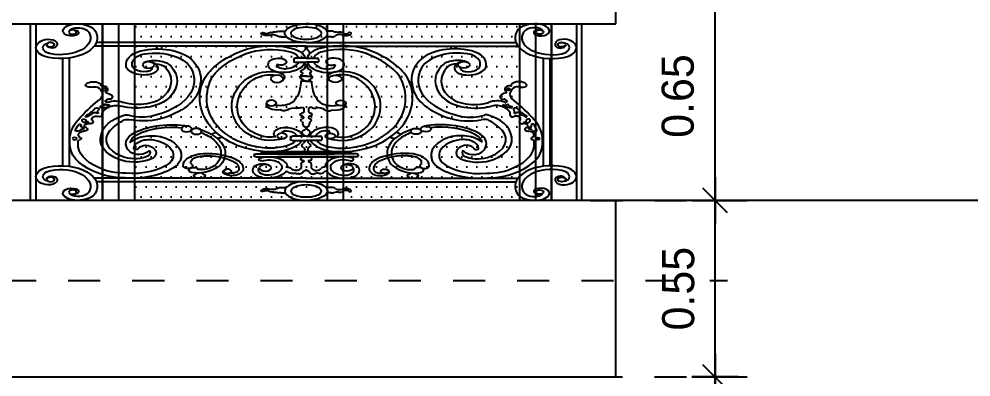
# Model space of a CAD drawing. Extents: x 185 to 567, y -69 to 170.
# Drawn here: x 470.82 to 473.787, y -39.636 to -38.521 of the extents above; entities that cross this region are included whole.
import ezdxf

# ---------------------------------------------------------------- set-up
doc = ezdxf.new("R2010")
doc.units = 0
doc.header["$LTSCALE"] = 0.25
doc.header["$MEASUREMENT"] = 0
doc.header["$PDMODE"] = 35
doc.header["$PDSIZE"] = -1
doc.linetypes.add('DOT2', pattern=[0.125, 0, -0.125])
doc.linetypes.add('LEVELS 2$0$DOT2', pattern=[0.125, 0, -0.125])
doc.layers.get('0').update_dxf_attribs({"linetype": 'CONTINUOUS'})
doc.layers.get('Defpoints').update_dxf_attribs({"linetype": 'CONTINUOUS'})
for name, color, linetype in [('A-ELV 6', 71, 'CONTINUOUS'), ('A-FerFroge', 156, 'CONTINUOUS'), ('A-groves', 8, 'CONTINUOUS'), ('A-IDM', 221, 'CONTINUOUS'), ('A-WIN', 3, 'CONTINUOUS'), ('A-WIN HAT', 125, 'CONTINUOUS'), ('A-WLSEC', 7, 'CONTINUOUS'), ('LEVELS 2$0$A-HATCH', 112, 'CONTINUOUS')]:
    doc.layers.add(name, color=color, linetype=linetype)
doc.styles.add('XARAB', font='xarab.shx')
doc.dimstyles.new('DIM50', dxfattribs={"dimtxt": 0.1, "dimasz": 0.06, "dimexe": 0.1, "dimexo": 0, "dimgap": 0.05, "dimtad": 1, "dimzin": 3, "dimdsep": 46, "dimtxsty": 'XARAB', "dimblk": 'DTICK', "dimcen": 0.09, "dimclrd": 256, "dimclre": 5, "dimclrt": 3, "dimadec": 0, "dimazin": 3, "dimtfac": 1, "dimtix": 1, "dimtmove": 2, "dimatfit": 0, "dimldrblk": 'DTICK', "dimfxl": 0.15, "dimtolj": 1, "dimtzin": 3, "dimlwd": -3, "dimlwe": -3, "dimarcsym": 0})

# ---------------------------------------------------------------- blocks, each defined once
blk = doc.blocks.new('LEVELS 2')
at = {"layer": 'LEVELS 2$0$A-HATCH', "linetype": 'LEVELS 2$0$DOT2', "ltscale": 2}
blk.add_line((189.3891, 22.672, 0), (204.6446, 22.672, 0), dxfattribs=at)
blk = doc.blocks.new('A$C50FD488D')
for p, q in [((0.209, -0.6483), (0.209, -0.1009)), ((0.2186, -0.0998), (0.2186, -0.6493)), ((1.1814, -0.0998), (1.1814, -0.6493)), ((1.191, -0.6483), (1.191, -0.1009)), ((0.6548, -0.123), (0.6628, -0.123)), ((0.7452, -0.123), (0.7372, -0.123)), ((0.6548, -0.1403), (0.6647, -0.1403)), ((0.7452, -0.1403), (0.7353, -0.1403)), ((0.7, -0.1694), (0.3225, -0.1694)), ((0.7, -0.1578), (0.3264, -0.1578)), ((0.4338, -0.1694), (0.4338, -0.178)), ((0.4426, -0.1694), (0.4426, -0.1784)), ((0.7, -0.1578), (1.0736, -0.1578)), ((0.7, -0.1694), (1.0775, -0.1694)), ((0.9574, -0.1694), (0.9574, -0.1784)), ((0.9662, -0.1694), (0.9662, -0.178)), ((0.2661, -0.2081), (0.2661, -0.5419)), ((0.2779, -0.2064), (0.2779, -0.5436)), ((0.6783, -0.2087), (0.6783, -0.2183)), ((0.7, -0.2072), (0.6798, -0.2072)), ((0.6798, -0.2197), (0.7, -0.2197)), ((0.7, -0.2072), (0.7202, -0.2072)), ((0.7202, -0.2197), (0.7, -0.2197)), ((0.7217, -0.2087), (0.7217, -0.2183)), ((1.1221, -0.2064), (1.1221, -0.5436)), ((1.1339, -0.2081), (1.1339, -0.5419)), ((0.7006, -0.2627), (0.6887, -0.2627)), ((0.6994, -0.2627), (0.7113, -0.2627)), ((0.5161, -0.2804), (0.5121, -0.2804)), ((0.7006, -0.2784), (0.6904, -0.2784)), ((0.695, -0.2742), (0.695, -0.2784)), ((0.6994, -0.2784), (0.7096, -0.2784)), ((0.705, -0.2742), (0.705, -0.2784)), ((0.8839, -0.2804), (0.8879, -0.2804)), ((0.5125, -0.2997), (0.5102, -0.2997)), ((0.8875, -0.2997), (0.8898, -0.2997)), ((0.6839, -0.3272), (0.6818, -0.3272)), ((0.7161, -0.3272), (0.7182, -0.3272)), ((0.6957, -0.3623), (0.6957, -0.3754)), ((0.7043, -0.3623), (0.7043, -0.3754)), ((0.6721, -0.4527), (0.6721, -0.4606)), ((0.7, -0.4498), (0.675, -0.4498)), ((0.7, -0.4498), (0.725, -0.4498)), ((0.7279, -0.4527), (0.7279, -0.4606)), ((0.675, -0.4635), (0.7, -0.4635)), ((0.725, -0.4635), (0.7, -0.4635)), ((0.6071, -0.508), (0.6071, -0.5113)), ((0.6101, -0.5051), (0.7, -0.5051)), ((0.6196, -0.4984), (0.7, -0.4984)), ((0.6196, -0.4984), (0.6196, -0.5051)), ((0.7, -0.4984), (0.6493, -0.4984)), ((0.7, -0.5051), (0.6493, -0.5051)), ((0.7, -0.4984), (0.7507, -0.4984)), ((0.7804, -0.4984), (0.7, -0.4984)), ((0.7, -0.5051), (0.7507, -0.5051)), ((0.7899, -0.5051), (0.7, -0.5051)), ((0.7804, -0.4984), (0.7804, -0.5051)), ((0.7929, -0.508), (0.7929, -0.5113)), ((0.6101, -0.5142), (0.7, -0.5142)), ((0.7, -0.5142), (0.6493, -0.5142)), ((0.6904, -0.5142), (0.6904, -0.5216)), ((0.7, -0.5142), (0.7507, -0.5142)), ((0.7899, -0.5142), (0.7, -0.5142)), ((0.7096, -0.5142), (0.7096, -0.5216)), ((0.6913, -0.5365), (0.6913, -0.5511)), ((0.7087, -0.5365), (0.7087, -0.5511)), ((0.6896, -0.5511), (0.6913, -0.5511)), ((0.7104, -0.5511), (0.7087, -0.5511)), ((0.7, -0.5806), (0.3225, -0.5806)), ((0.7, -0.5922), (0.3264, -0.5922)), ((0.7, -0.5806), (1.0775, -0.5806)), ((0.7, -0.5922), (1.0736, -0.5922)), ((0.6548, -0.6097), (0.6647, -0.6097)), ((0.7452, -0.6097), (0.7353, -0.6097)), ((0.6548, -0.627), (0.6628, -0.627)), ((0.7452, -0.627), (0.7372, -0.627))]:
    blk.add_line(p, q)
at = {"extrusion": (0, 0, -1)}
for centre, major_axis, ratio, start_param, end_param in [((0.2921, -0.1258), (-0.0261, 0), 0.986193, 0.359204, 1.773868), ((0.2934, -0.1324), (-0.0326, 0), 0.986193, 1.693369, 2.794993), ((0.7, -0.1293), (-0.0381, 0), 0.770201, 4.712389, 7.853982), ((0.2823, -0.1222), (0.0157, 0), 0.986193, 1.044957, 3.500797), ((0.2921, -0.1258), (0.014, 0), 0.986193, 3.500797, 4.101526), ((0.2934, -0.1324), (0.0205, 0), 0.986193, 4.240292, 5.936586), ((0.7, -0.1293), (-0.0273, 0.0003), 0.684091, 4.704331, 7.845923), ((0.2858, -0.128), (-0.00887, 0), 0.986193, 1.609909, 4.186549), ((0.2625, -0.1436), (-0.0534, 0), 0.986193, 2.793121, 3.920657), ((0.2625, -0.1436), (-0.0655, 0), 0.986193, 2.793121, 3.920657), ((0.6222, -0.13), (-0.0028, 0), 0.986193, -0.347364, 2.45784), ((0.6295, -0.1254), (-0.0114, 0), 0.986193, 4.153001, 5.767627), ((0.6295, -0.1254), (-0.00588, 0), 0.986193, 3.689898, 5.767627), ((0.6391, -0.1312), (-0.00547, 0), 0.986193, 0.548305, 1.353902), ((0.6406, -0.1429), (0.00954, 0), 0.986193, 4.147409, 5.443922), ((0.64, -0.1359), (0.0103, 0), 0.986193, 4.517077, 4.873859), ((0.6413, -0.1028), (0.0235, 0), 0.986193, 1.128208, 1.558447), ((0.6548, -0.1317), (0.00879, 0), 0.986193, 4.310092, 4.712389), ((0.2448, -0.173), (0.0261, 0), 0.986193, 2.925853, 4.340517), ((0.241, -0.1635), (0.0157, 0), 0.986193, 4.340517, 6.796357), ((0.645, -0.138), (-0.00206, 0.00206), 1, 1.523847, 1.779943), ((0.6548, -0.1317), (0.00879, 0), 0.986193, 1.570796, 2.558971), ((0.2516, -0.1742), (0.0205, 0), 0.986193, 1.904728, 3.601022), ((0.2448, -0.173), (0.014, 0), 0.986193, 3.739788, 4.340517), ((0.2447, -0.165), (0.00696, 0), 0.986193, 3.141593, 9.424778), ((0.247, -0.1668), (0.00887, 0), 0.986193, 0.513172, 3.089812), ((0.6371, -0.2594), (0.092, 0), 0.986193, 4.113809, 5.142554), ((0.6844, -0.1751), (-0.0145, 0), 0.986193, 2.72718, 3.810715), ((0.2516, -0.1742), (0.0326, 0), 0.986193, 1.904728, 3.006352), ((0.2625, -0.1436), (-0.0534, 0), 0.986193, 3.920657, 5.048192), ((0.4243, -0.2245), (0.045, 0), 0.986193, 3.136144, 4.437415), ((0.4353, -0.2481), (-0.0711, 0), 0.986193, 1.239292, 2.685863), ((0.683, -0.3257), (-0.1734, 0), 0.986193, 0.307207, 0.972216), ((0.6371, -0.2594), (0.0807, 0), 0.986193, 4.113809, 5.142554), ((0.6588, -0.2128), (-0.04, 0), 0.986193, 2.000961, 2.99964), ((0.7044, -0.1907), (0.0109, 0), 0.986193, 2.526413, 3.810715), ((0.2625, -0.1436), (-0.0655, 0), 0.986193, 3.920657, 5.048192), ((0.4243, -0.2245), (0.0343, 0), 0.986193, 3.117833, 4.149148), ((0.4308, -0.257), (-0.0667, 0), 0.986193, 1.189802, 2.81634), ((0.683, -0.3257), (0.1621, 0), 0.986193, 3.544055, 4.113809), ((0.6588, -0.2128), (-0.0287, 0), 0.986193, 2.000961, 2.94312), ((0.419, -0.2277), (0.0104, 0), 0.986193, 3.141593, 9.424778), ((0.4306, -0.2453), (0.0316, 0), 0.986193, 4.08399, 5.814843), ((0.4148, -0.2381), (-0.0213, 0), 0.986193, 1.766722, 4.073893), ((0.3935, -0.2713), (0.119, 0), 0.986193, -0.478494, 0.140238), ((0.6513, -0.2258), (-0.0189, 0), 0.986193, 0.23755, 1.917148), ((0.6541, -0.2182), (-0.0107, 0), 0.986193, 1.917148, 5.316293), ((0.6588, -0.2128), (0.04, 0), 0.986193, 0.177072, 1.662425), ((0.6588, -0.2128), (-0.0287, 0), 0.986193, 3.389621, 4.490786), ((0.6798, -0.2087), (0.00147, 0), 0.986193, 3.141593, 4.712389), ((0.6798, -0.2183), (0.00147, 0), 0.986193, 1.570796, 3.141593), ((0.411, -0.2282), (0.0318, 0), 0.986193, 1.02315, 3.250179), ((0.411, -0.2282), (0.0212, 0), 0.986193, 1.359839, 3.277918), ((0.4148, -0.2381), (0.0107, 0), 0.986193, -0.207114, 1.517375), ((0.4306, -0.2453), (0.021, 0), 0.986193, -1.540418, -0.468342), ((0.3646, -0.2783), (0.0949, 0), 0.986193, -0.468342, 0.502042), ((0.3646, -0.2783), (-0.1056, 0), 0.986193, 2.67325, 3.643635), ((0.3738, -0.2759), (-0.1269, 0), 0.986193, 2.81634, 3.559374), ((0.6575, -0.2273), (0.0253, 0), 0.986193, 1.662425, 3.379143), ((0.6618, -0.2272), (0.0138, 0), 0.986193, 1.325993, 3.162944), ((0.6833, -0.2323), (0.0155, 0), 0.986193, -0.501731, 0.918989), ((0.6372, -0.3587), (0, 0.1102), 0.634622, -1.455899, 0.198074), ((0.6441, -0.2665), (-0.0174, 0), 0.986193, 1.67343, 3.999532), ((0.6956, -0.2483), (0.00484, 0), 0.986193, 2.222604, 4.060581), ((0.691, -0.2542), (0.00273, 0), 0.986193, -0.918989, 0.918989), ((0.7013, -0.2633), (-0.0127, 0), 0.986193, -1.050198, 0.054521), ((0.6951, -0.2595), (0.00403, 0), 0.986193, 2.222604, 4.060581), ((0.3143, -0.2907), (-0.0071, 0), 0.986193, 4.239124, 6.908824), ((0.3209, -0.2953), (0.0152, 0), 0.986193, 3.767232, 5.474069), ((0.2998, -0.3171), (0.0457, 0), 0.986193, -0.809116, -0.712984), ((0.3315, -0.2897), (-0.00351, 0), 0.986193, 2.51217, 3.665061), ((0.3821, -0.2825), (0.1293, 0), 0.986193, 0.040903, 1.04538), ((0.6364, -0.3304), (0, 0.168), 0.749863, 2.987054, 5.054443), ((0.5118, -0.2802), (0.1786, 0), 0.986193, -0.010351, 0.269948), ((0.3224, -0.3063), (-0.0107, 0), 0.986193, 1.097531, 2.553849), ((0.3036, -0.3187), (0.0334, 0), 0.986193, -0.587743, 0.619356), ((0.3358, -0.2921), (0.00146, 0), 0.986193, 1.387681, 3.665061), ((0.3376, -0.3017), (-0.00841, 0), 0.986193, 1.387681, 2.785357), ((0.332, -0.3037), (-0.0144, 0), 0.986193, 2.785357, 3.792328), ((0.3445, -0.3136), (0.00147, 0), 0.986193, 1.906583, 3.426498), ((0.3456, -0.3139), (-0.00182, 0.00182), 1, 5.778964, 6.141834), ((0.3386, -0.3303), (0.0165, 0), 0.986193, -1.23501, -0.133651), ((0.6936, -0.5929), (-0.4456, 0), 0.986193, 0.456975, 0.619356), ((0.3431, -0.3375), (0.00181, 0), 0.986193, -0.253663, 1.416259), ((0.3466, -0.3366), (-0.00175, 0), 0.986193, -0.253663, 2.002078), ((0.36, -0.3641), (0.0243, 0), 0.986193, 4.095125, 5.362212), ((0.3487, -0.3289), (-0.00629, 0), 0.986193, 3.007942, 4.929364), ((0.3985, -0.2966), (0.0669, 0), 0.986193, 0.502042, 2.015089), ((0.4005, -0.2989), (0.0534, 0), 0.986193, 0.481174, 2.075535), ((0.3828, -0.2799), (-0.117, 0), 0.986193, 3.559374, 4.361123), ((0.6382, -0.3467), (0.00867, 0), 0.986193, 3.141593, 9.424778), ((0.6534, -0.327), (0.0285, 0), 0.986193, 0.005829, 1.918893), ((0.3327, -0.3493), (-0.0083, 0), 0.986193, 3.078791, 4.711877), ((0.3461, -0.3481), (0.00514, 0), 0.986193, 1.224743, 3.000432), ((0.3437, -0.3407), (0.00156, 0), 0.986193, 2.393715, 4.557851), ((0.3389, -0.3451), (-0.00499, 0), 0.986193, 2.393715, 2.865382), ((0.3451, -0.3434), (-0.00147, 0), 0.986193, 4.095125, 6.006974), ((0.3617, -0.373), (-0.0219, 0), 0.986193, 0.60362, 0.944428), ((0.3483, -0.3542), (-0.00144, 0), 0.986193, 1.218517, 4.325141), ((0.3617, -0.373), (0.0189, 0), 0.986193, 3.923198, 5.156681), ((0.6372, -0.3581), (0, 0.1052), 0.664345, 2.792693, 4.826957), ((0.6481, -0.3501), (-0.0189, 0), 0.986193, 4.424307, 6.467477), ((0.2462, -0.3282), (0.0854, 0), 0.986193, 0.444529, 0.783696), ((0.3269, -0.3661), (-0.00411, 0), 0.986193, 0.444529, 3.917405), ((0.3343, -0.3726), (-0.00575, 0), 0.986193, -0.597423, 0.701205), ((0.3359, -0.3583), (0.00328, 0), 0.986193, 1.056125, 3.391753), ((0.3629, -0.3816), (-0.0264, 0), 0.986193, -0.122631, 0.984654), ((0.341, -0.3672), (-0.00708, 0), 0.986193, 1.056125, 1.960136), ((0.6599, -0.3629), (-0.00819, 0), 0.986193, 3.762001, 5.60071), ((0.6777, -0.3759), (0.014, 0), 0.986193, 3.787884, 5.054616), ((0.6841, -0.3565), (-0.0067, 0), 0.986193, 3.987504, 4.964118), ((0.6917, -0.365), (-0.00484, 0), 0.986193, 0.845912, 2.529622), ((0.3085, -0.3882), (-0.00191, 0), 0.986193, 3.7565, 6.59316), ((0.3271, -0.4011), (0.0209, 0), 0.986193, 3.756501, 4.081862), ((0.3066, -0.3735), (0.0138, 0), 0.986193, 0.400155, 0.940269), ((0.3256, -0.3946), (0.00706, 0), 0.986193, 3.578144, 5.326019), ((0.3231, -0.3804), (-0.00404, 0), 0.986193, 0.400155, 2.512824), ((0.3279, -0.3769), (0.00194, 0), 0.986193, -0.597423, 2.512824), ((0.3323, -0.3853), (0.00445, 0), 0.986193, -0.122631, 2.184426), ((0.4137, -0.4531), (-0.0791, 0), 0.986193, 0.094175, 1.069333), ((0.3793, -0.3901), (0.00656, 0), 0.986193, 4.127294, 5.247131), ((0.4068, -0.3443), (0.0474, 0), 0.986193, 1.219531, 2.105538), ((0.6934, -0.3825), (0.00433, 0), 0.986193, 1.875147, 4.408038), ((0.6904, -0.3729), (-0.00589, 0), 0.986193, 3.583441, 4.408038), ((0.6906, -0.3915), (0.00524, 0), 0.986193, -1.266445, 1.266445), ((0.4242, -0.4623), (0.1454, 0), 0.986193, 3.070847, 3.598568), ((0.3086, -0.4016), (-0.00766, 0), 0.986193, -0.544841, 0.757911), ((0.3074, -0.4023), (-0.00629, 0), 0.986193, 3.685922, 5.738345), ((0.3031, -0.4013), (-0.00496, 0), 0.986193, 1.545099, 3.312198), ((0.3112, -0.4027), (0.00326, 0), 0.986193, 1.079241, 3.312198), ((0.3154, -0.4058), (-0.00536, 0), 0.986193, 2.583833, 4.9735), ((0.3302, -0.3967), (-0.0121, 0), 0.986193, -0.557759, 0.436551), ((0.4591, -0.4875), (0.1219, 0), 0.986193, 3.626248, 3.961743), ((0.3829, -0.4142), (-0.0164, 0), 0.986193, 1.131987, 1.889406), ((0.4107, -0.3311), (-0.0723, 0), 0.986193, 4.186973, 5.030999), ((0.6963, -0.4005), (-0.00587, 0), 0.986193, -0.780965, 0.780965), ((0.6868, -0.4098), (0.00756, 0), 0.986193, -0.780965, -0.059676), ((0.4249, -0.4637), (-0.1398, 0), 0.986193, 0.223137, 0.363351), ((0.2968, -0.4152), (-0.00258, 0), 0.986193, 0.190764, 3.677531), ((0.3022, -0.4183), (-0.00375, 0), 0.986193, -1.206139, 0.535939), ((0.2993, -0.4259), (-0.00441, 0), 0.986193, 1.935454, 3.61259), ((0.3044, -0.4283), (-0.00631, 0), 0.986193, 2.192956, 4.91313), ((0.3122, -0.4176), (0.00705, 0), 0.986193, 2.192956, 4.9735), ((0.46, -0.5116), (-0.0986, 0), 0.986193, 0.847252, 1.876614), ((0.46, -0.5116), (-0.091, 0), 0.986193, 0.847252, 1.775558), ((0.4869, -0.4275), (0.00925, 0), 0.986193, 3.141593, 9.424778), ((0.6613, -0.4415), (-0.0187, 0), 0.986193, -0.611101, 1.440214), ((0.6629, -0.4536), (0.031, 0), 0.986193, 4.581806, 6.159658), ((0.706, -0.4126), (0.0121, 0), 0.986193, 2.301082, 3.417667), ((0.6942, -0.4256), (0.0055, 0), 0.986193, -0.84051, 0.965496), ((0.2922, -0.4288), (-0.00571, 0), 0.986193, 3.508652, 5.408534), ((0.3069, -0.4463), (0.0127, 0), 0.986193, 2.444401, 4.409658), ((0.3022, -0.4326), (-0.00495, 0), 0.986193, 0.367059, 1.782679), ((0.4093, -0.4607), (0.0653, 0), 0.986193, 2.176291, 3.613177), ((0.4259, -0.4735), (-0.0471, 0), 0.986193, -0.551208, 0.847252), ((0.5044, -0.435), (0.00925, 0), 0.986193, 3.141593, 9.424778), ((0.46, -0.5116), (0.0986, 0), 0.986193, -1.051426, -0.604473), ((0.46, -0.5116), (0.091, 0), 0.986193, -0.95037, -0.604473), ((0.5419, -0.4474), (-0.00969, 0), 0.986193, 0.203134, 1.344916), ((0.6625, -0.4377), (0.00464, 0), 0.986193, 1.87872, 4.710272), ((0.6628, -0.4536), (0.0208, 0), 0.986193, 4.699759, 6.096997), ((0.7035, -0.4388), (-0.0108, 0), 0.986193, -0.769176, 0.965496), ((0.2876, -0.4578), (0.0038, 0), 0.986193, 3.141593, 9.424778), ((0.2959, -0.4577), (0.00362, 0), 0.986193, -1.200664, 1.691177), ((0.4093, -0.4607), (0.0759, 0), 0.986193, 2.176291, 3.342001), ((0.4259, -0.4735), (0.0395, 0), 0.986193, 3.247905, 3.988844), ((0.4246, -0.4926), (-0.0447, 0), 0.986193, 0.555033, 2.128552), ((0.4116, -0.5096), (0.0662, 0), 0.986193, -0.984044, 0.45567), ((0.4724, -0.5031), (0.0836, 0), 0.986193, -0.604473, 0.213243), ((0.5419, -0.4474), (0.00969, 0), 0.986193, 0.579329, 1.596479), ((0.675, -0.4527), (0.00294, 0), 0.986193, 3.141593, 4.712389), ((0.6938, -0.4481), (0.00262, 0), 0.986193, -0.769176, 0.769176), ((0.3853, -0.4756), (0.1062, 0), 0.986193, 2.22596, 3.172079), ((0.3854, -0.4756), (0.0917, 0), 0.986193, 2.216856, 3.176603), ((0.3217, -0.4709), (0.028, 0), 0.986193, 3.087824, 3.501086), ((0.4208, -0.4878), (-0.0279, 0), 0.986193, 0.006108, 1.81447), ((0.4116, -0.5096), (-0.0517, 0), 0.986193, 1.883649, 3.597263), ((0.4724, -0.5031), (-0.0759, 0), 0.986193, 2.537119, 3.56788), ((0.6447, -0.4482), (0.0501, 0), 0.986193, 0.31332, 1.348449), ((0.6504, -0.4512), (0.0333, 0), 0.986193, 0.38402, 1.030313), ((0.675, -0.4606), (-0.00294, 0), 0.986193, 4.712389, 6.283185), ((0.6997, -0.4788), (-0.00775, 0), 0.986193, -0.81588, 0.81588), ((0.689, -0.4676), (0.0079, 0), 0.986193, -0.546224, 0.81588), ((0.3972, -0.4873), (0.00434, 0), 0.986193, -0.037495, 3.068222), ((0.4143, -0.4918), (0.0135, 0), 0.986193, 3.494217, 5.041103), ((0.4067, -0.5019), (-0.026, 0), 0.986193, 2.049556, 4.160152), ((0.6877, -0.4914), (0.00973, 0), 0.986193, -0.81588, 0.81588), ((0.4021, -0.4879), (-0.0193, 0), 0.986193, 3.502327, 5.731977), ((0.4067, -0.5019), (0.0153, 0), 0.986193, -0.500246, 1.018559), ((0.5195, -0.5424), (-0.0388, 0), 0.986193, -0.010266, 1.508225), ((0.5243, -0.5808), (-0.0781, 0), 0.986193, 1.477321, 2.262749), ((0.6101, -0.508), (0.00294, 0), 0.986193, 3.141593, 4.712389), ((0.3943, -0.4821), (0.0496, 0), 0.986193, 1.018559, 2.176291), ((0.3943, -0.4821), (0.0389, 0), 0.986193, 1.018559, 2.176291), ((0.5144, -0.5326), (-0.02, 0), 0.986193, -0.153938, 1.183318), ((0.5198, -0.5432), (-0.0319, 0), 0.986193, 1.15152, 1.500262), ((0.5243, -0.5808), (-0.0704, 0), 0.986193, 1.477321, 2.262749), ((0.4992, -0.5119), (-0.0556, 0), 0.986193, 3.300043, 4.143488), ((0.5501, -0.55), (-0.0375, 0), 0.986193, 2.265705, 3.10214), ((0.6101, -0.5113), (-0.00294, 0), 0.986193, 4.712389, 6.283185), ((0.6209, -0.5218), (-0.00525, 0), 0.986193, 4.527174, 6.98995), ((0.6335, -0.5468), (0.0332, 0), 0.986193, 4.187766, 6.285251), ((0.6335, -0.5468), (-0.0233, 0), 0.986193, 1.046173, 3.586786), ((0.695, -0.5214), (0.00463, 0), 0.986193, 1.620238, 3.108149), ((0.2625, -0.6064), (0.0655, 0), 0.986193, 4.376586, 5.504121), ((0.3915, -0.4868), (0.0953, 0), 0.986193, 0.581027, 1.717764), ((0.3915, -0.4865), (-0.081, 0), 0.986193, 3.748469, 4.870759), ((0.4892, -0.5422), (-0.00856, 0), 0.986193, 2.258777, 6.210372), ((0.4992, -0.5119), (-0.0479, 0), 0.986193, 3.629804, 4.033873), ((0.5501, -0.55), (0.0298, 0), 0.986193, -0.875887, -0.023874), ((0.6223, -0.5518), (-0.0163, 0), 0.986193, 0.44789, 2.354725), ((0.6976, -0.5357), (-0.00637, 0), 0.986193, -0.119702, 1.112412), ((0.6938, -0.528), (-0.00233, 0), 0.986193, 2.029181, 4.254004), ((0.2516, -0.5758), (-0.0326, 0), 0.986193, 0.13524, 1.236864), ((0.2516, -0.5758), (0.0205, 0), 0.986193, 2.682163, 4.378457), ((0.2625, -0.6064), (0.0534, 0), 0.986193, 4.376586, 5.504121), ((0.3775, -0.4944), (-0.0865, 0), 0.986193, 4.712389, 5.430246), ((0.3775, -0.4944), (-0.072, 0), 0.986193, 4.695569, 5.430246), ((0.4995, -0.5557), (-0.00856, 0), 0.986193, -1.220497, 2.8792), ((0.5067, -0.5257), (0.0397, 0), 0.986193, 0.971295, 1.828835), ((0.5138, -0.5305), (-0.0241, 0), 0.986193, 4.01445, 4.96415), ((0.5604, -0.5612), (0.00859, 0), 0.986193, 2.449744, 4.261139), ((0.56, -0.5594), (0.00684, 0), 0.986193, 3.141593, 9.424778), ((0.566, -0.5518), (-0.0143, 0), 0.986193, 2.957403, 4.232351), ((0.566, -0.5518), (0.0219, 0), 0.986193, -0.154706, 1.090758), ((0.6303, -0.5559), (0.0253, 0), 0.986193, 1.521268, 3.60072), ((0.6309, -0.5559), (0.0159, 0), 0.986193, 1.544729, 3.589483), ((0.6306, -0.5454), (-0.0265, 0), 0.986193, 3.586786, 4.686322), ((0.6335, -0.5468), (0.0233, 0.0233), 1, 1.165751, 1.225211), ((0.6629, -0.5649), (0.00605, 0), 0.986193, -1.339211, -0.50515), ((0.6682, -0.5516), (-0.00509, 0), 0.986193, 1.277223, 2.908786), ((0.6815, -0.5485), (0.00856, 0), 0.986193, 0.31267, 2.908786), ((0.6979, -0.5614), (0.00336, 0), 0.986193, 3.205723, 4.562542), ((0.6971, -0.5559), (-0.00221, 0), 0.986193, 3.148587, 4.562542), ((0.7005, -0.5558), (0.000869, 0.000869), 1, 3.843332, 5.068991), ((0.2448, -0.577), (-0.0261, 0), 0.986193, -1.198924, 0.21574), ((0.247, -0.5832), (-0.00887, 0), 0.986193, 0.05178, 2.628421), ((0.2625, -0.6064), (0.0534, 0), 0.986193, -0.779064, 0.348471), ((0.2625, -0.6064), (-0.0655, 0), 0.986193, 2.362528, 3.490064), ((0.5049, -0.5732), (0.00492, 0), 0.986193, 2.129858, 4.153328), ((0.4978, -0.5619), (0.0086, 0), 0.986193, 0.273969, 1.011735), ((0.5225, -0.5619), (-0.0086, 0), 0.986193, -1.011735, -0.273969), ((0.5153, -0.5732), (-0.00492, 0), 0.986193, 2.129858, 4.153328), ((0.5677, -0.5552), (-0.0181, 0), 0.986193, 4.232351, 5.591336), ((0.5677, -0.5552), (0.0104, 0), 0.986193, 1.090758, 1.92466), ((0.6319, -0.5465), (0.0348, 0), 0.986193, 0.432203, 1.57951), ((0.675, -0.5583), (0.00781, 0), 0.986193, 1.353928, 2.636442), ((0.6789, -0.5753), (0.00989, 0), 0.986193, 4.495521, 5.311814), ((0.6873, -0.5607), (-0.00726, 0), 0.986193, 3.205723, 5.116798), ((0.2448, -0.577), (-0.014, 0), 0.986193, -1.198924, -0.598195), ((0.241, -0.5865), (-0.0157, 0), 0.986193, 2.628421, 5.084261), ((0.2447, -0.585), (0.00696, 0), 0.986193, 3.141593, 9.424778), ((0.5001, -0.5809), (-0.00425, 0), 0.986193, 2.129858, 3.088852), ((0.5201, -0.5809), (-0.00425, 0), 0.986193, 0.05274, 1.011735), ((0.7, -0.6207), (-0.0381, 0), 0.770201, 7.853982, 10.995574), ((0.6548, -0.6183), (-0.00879, 0), 0.986193, 0.582622, 1.570796), ((0.7, -0.6207), (-0.0273, 0.0003), 0.684091, 1.562738, 4.704331), ((0.2823, -0.6278), (-0.0157, 0), 0.986193, -0.359204, 2.096636), ((0.284, -0.6242), (0.00696, 0), 0.986193, 3.141593, 9.424778), ((0.2934, -0.6176), (-0.0205, 0), 0.986193, 3.488192, 5.184486), ((0.2858, -0.622), (0.00887, 0), 0.986193, -1.044957, 1.531684), ((0.6222, -0.62), (0.0028, 0), 0.986193, 0.683753, 3.488957), ((0.6295, -0.6246), (0.0114, 0), 0.986193, 3.657151, 5.271777), ((0.6295, -0.6246), (0.00588, 0), 0.986193, 3.657151, 5.73488), ((0.6391, -0.6188), (0.00547, 0), 0.986193, 1.78769, 2.593288), ((0.6406, -0.6071), (0.00954, 0), 0.986193, 0.839263, 2.135776), ((0.64, -0.6141), (0.0103, 0), 0.986193, 1.409326, 1.766108), ((0.6413, -0.6472), (0.0235, 0), 0.986193, -1.558447, -1.128208), ((0.645, -0.612), (0.00206, 0.00206), 1, 1.36165, 1.617745), ((0.6548, -0.6183), (0.00879, 0), 0.986193, 1.570796, 1.973093), ((0.2921, -0.6242), (0.0261, 0), 0.986193, 1.367724, 2.782388), ((0.2921, -0.6242), (-0.014, 0), 0.986193, -0.959933, -0.359204), ((0.2934, -0.6176), (0.0326, 0), 0.986193, 0.3466, 1.448224)]:
    blk.add_ellipse(centre, major_axis=major_axis, ratio=ratio, start_param=start_param, end_param=end_param, dxfattribs=at)
for centre, major_axis, ratio, start_param, end_param in [((0.7, -0.1293), (0.0381, 0), 0.770201, 4.712389, 7.853982), ((1.1066, -0.1324), (0.0326, 0), 0.986193, 1.693369, 2.794993), ((1.1079, -0.1258), (0.0261, 0), 0.986193, 0.359204, 1.773868), ((0.7, -0.1293), (0.0273, 0.0003), 0.684091, 4.704331, 7.845923), ((1.1066, -0.1324), (-0.0205, 0), 0.986193, 4.240292, 5.936586), ((1.1177, -0.1222), (-0.0157, 0), 0.986193, 1.044957, 3.500797), ((1.1079, -0.1258), (-0.014, 0), 0.986193, 3.500797, 4.101526), ((0.7452, -0.1317), (-0.00879, 0), 0.986193, 4.310092, 4.712389), ((0.7587, -0.1028), (-0.0235, 0), 0.986193, 1.128208, 1.558447), ((0.7594, -0.1429), (-0.00954, 0), 0.986193, 4.147409, 5.443922), ((0.76, -0.1359), (-0.0103, 0), 0.986193, 4.517077, 4.873859), ((0.7609, -0.1312), (0.00547, 0), 0.986193, 0.548305, 1.353902), ((0.7705, -0.1254), (0.0114, 0), 0.986193, 4.153001, 5.767627), ((0.7705, -0.1254), (0.00588, 0), 0.986193, 3.689898, 5.767627), ((0.7778, -0.13), (0.0028, 0), 0.986193, -0.347364, 2.45784), ((1.1375, -0.1436), (0.0655, 0), 0.986193, 2.793121, 3.920657), ((1.1375, -0.1436), (0.0534, 0), 0.986193, 2.793121, 3.920657), ((1.1142, -0.128), (0.00887, 0), 0.986193, 1.609909, 4.186549), ((0.7452, -0.1317), (-0.00879, 0), 0.986193, 1.570796, 2.558971), ((0.755, -0.138), (0.00206, 0.00206), 1, 1.523847, 1.779943), ((1.159, -0.1635), (-0.0157, 0), 0.986193, 4.340517, 6.796357), ((1.1552, -0.173), (-0.0261, 0), 0.986193, 2.925853, 4.340517), ((0.7156, -0.1751), (0.0145, 0), 0.986193, 2.72718, 3.810715), ((0.7629, -0.2594), (-0.092, 0), 0.986193, 4.113809, 5.142554), ((1.153, -0.1668), (-0.00887, 0), 0.986193, 0.513172, 3.089812), ((1.1553, -0.165), (-0.00696, 0), 0.986193, 3.141593, 9.424778), ((1.1484, -0.1742), (-0.0205, 0), 0.986193, 1.904728, 3.601022), ((1.1552, -0.173), (-0.014, 0), 0.986193, 3.739788, 4.340517), ((0.7412, -0.2128), (0.04, 0), 0.986193, 2.000961, 2.99964), ((0.6956, -0.1907), (-0.0109, 0), 0.986193, 2.526413, 3.810715), ((0.7629, -0.2594), (-0.0807, 0), 0.986193, 4.113809, 5.142554), ((0.717, -0.3257), (0.1734, 0), 0.986193, 0.307207, 0.972216), ((0.9647, -0.2481), (0.0711, 0), 0.986193, 1.239292, 2.685863), ((0.9757, -0.2245), (-0.045, 0), 0.986193, 3.136144, 4.437415), ((1.1375, -0.1436), (0.0534, 0), 0.986193, 3.920657, 5.048192), ((1.1484, -0.1742), (-0.0326, 0), 0.986193, 1.904728, 3.006352), ((0.7412, -0.2128), (0.0287, 0), 0.986193, 2.000961, 2.94312), ((0.717, -0.3257), (-0.1621, 0), 0.986193, 3.544055, 4.113809), ((0.9692, -0.257), (0.0667, 0), 0.986193, 1.189802, 2.81634), ((0.9757, -0.2245), (-0.0343, 0), 0.986193, 3.117833, 4.149148), ((1.1375, -0.1436), (0.0655, 0), 0.986193, 3.920657, 5.048192), ((0.7412, -0.2128), (-0.04, 0), 0.986193, 0.177072, 1.662425), ((0.7412, -0.2128), (0.0287, 0), 0.986193, 3.389621, 4.490786), ((0.7202, -0.2087), (-0.00147, 0), 0.986193, 3.141593, 4.712389), ((0.7202, -0.2183), (-0.00147, 0), 0.986193, 1.570796, 3.141593), ((0.7459, -0.2182), (0.0107, 0), 0.986193, 1.917148, 5.316293), ((0.7487, -0.2258), (0.0189, 0), 0.986193, 0.23755, 1.917148), ((1.0065, -0.2713), (-0.119, 0), 0.986193, -0.478494, 0.140238), ((0.9694, -0.2453), (-0.0316, 0), 0.986193, 4.08399, 5.814843), ((0.9852, -0.2381), (0.0213, 0), 0.986193, 1.766722, 4.073893), ((0.981, -0.2277), (-0.0104, 0), 0.986193, 3.141593, 9.424778), ((0.7167, -0.2323), (-0.0155, 0), 0.986193, -0.501731, 0.918989), ((0.7382, -0.2272), (-0.0138, 0), 0.986193, 1.325993, 3.162944), ((0.7425, -0.2273), (-0.0253, 0), 0.986193, 1.662425, 3.379143), ((1.0262, -0.2759), (0.1269, 0), 0.986193, 2.81634, 3.559374), ((1.0354, -0.2783), (0.1056, 0), 0.986193, 2.67325, 3.643635), ((1.0354, -0.2783), (-0.0949, 0), 0.986193, -0.468342, 0.502042), ((0.9694, -0.2453), (-0.021, 0), 0.986193, -1.540418, -0.468342), ((0.989, -0.2282), (-0.0318, 0), 0.986193, 1.02315, 3.250179), ((0.9852, -0.2381), (-0.0107, 0), 0.986193, -0.207114, 1.517375), ((0.989, -0.2282), (-0.0212, 0), 0.986193, 1.359839, 3.277918), ((0.709, -0.2542), (-0.00273, 0), 0.986193, -0.918989, 0.918989), ((0.7044, -0.2483), (-0.00484, 0), 0.986193, 2.222604, 4.060581), ((0.7559, -0.2665), (0.0174, 0), 0.986193, 1.67343, 3.999532), ((0.7628, -0.3587), (0, 0.1102), 0.634622, -1.455899, 0.198074), ((0.6987, -0.2633), (0.0127, 0), 0.986193, -1.050198, 0.054521), ((0.7049, -0.2595), (-0.00403, 0), 0.986193, 2.222604, 4.060581), ((0.8882, -0.2802), (-0.1786, 0), 0.986193, -0.010351, 0.269948), ((0.7636, -0.3304), (0, 0.168), 0.749863, 2.987054, 5.054443), ((1.0179, -0.2825), (-0.1293, 0), 0.986193, 0.040903, 1.04538), ((1.0685, -0.2897), (0.00351, 0), 0.986193, 2.51217, 3.665061), ((1.1002, -0.3171), (-0.0457, 0), 0.986193, -0.809116, -0.712984), ((1.0791, -0.2953), (-0.0152, 0), 0.986193, 3.767232, 5.474069), ((1.0857, -0.2907), (0.0071, 0), 0.986193, 4.239124, 6.908824), ((1.068, -0.3037), (0.0144, 0), 0.986193, 2.785357, 3.792328), ((1.0624, -0.3017), (0.00841, 0), 0.986193, 1.387681, 2.785357), ((1.0964, -0.3187), (-0.0334, 0), 0.986193, -0.587743, 0.619356), ((1.0642, -0.2921), (-0.00146, 0), 0.986193, 1.387681, 3.665061), ((1.0776, -0.3063), (0.0107, 0), 0.986193, 1.097531, 2.553849), ((1.0614, -0.3303), (-0.0165, 0), 0.986193, -1.23501, -0.133651), ((1.0555, -0.3136), (-0.00147, 0), 0.986193, 1.906583, 3.426498), ((1.0544, -0.3139), (0.00182, 0.00182), 1, 5.778964, 6.141834), ((0.7466, -0.327), (-0.0285, 0), 0.986193, 0.005829, 1.918893), ((0.7618, -0.3467), (-0.00867, 0), 0.986193, 3.141593, 9.424778), ((1.0172, -0.2799), (0.117, 0), 0.986193, 3.559374, 4.361123), ((1.0015, -0.2966), (-0.0669, 0), 0.986193, 0.502042, 2.015089), ((0.9995, -0.2989), (-0.0534, 0), 0.986193, 0.481174, 2.075535), ((1.04, -0.3641), (-0.0243, 0), 0.986193, 4.095125, 5.362212), ((1.0513, -0.3289), (0.00629, 0), 0.986193, 3.007942, 4.929364), ((1.0534, -0.3366), (0.00175, 0), 0.986193, -0.253663, 2.002078), ((1.0569, -0.3375), (-0.00181, 0), 0.986193, -0.253663, 1.416259), ((0.7064, -0.5929), (0.4456, 0), 0.986193, 0.456975, 0.619356), ((0.7628, -0.3581), (0, 0.1052), 0.664345, 2.792693, 4.826957), ((0.7519, -0.3501), (0.0189, 0), 0.986193, 4.424307, 6.467477), ((1.0383, -0.373), (-0.0189, 0), 0.986193, 3.923198, 5.156681), ((1.0517, -0.3542), (0.00144, 0), 0.986193, 1.218517, 4.325141), ((1.0383, -0.373), (0.0219, 0), 0.986193, 0.60362, 0.944428), ((1.0539, -0.3481), (-0.00514, 0), 0.986193, 1.224743, 3.000432), ((1.0549, -0.3434), (0.00147, 0), 0.986193, 4.095125, 6.006974), ((1.0611, -0.3451), (0.00499, 0), 0.986193, 2.393715, 2.865382), ((1.0563, -0.3407), (-0.00156, 0), 0.986193, 2.393715, 4.557851), ((1.0673, -0.3493), (0.0083, 0), 0.986193, 3.078791, 4.711877), ((0.7083, -0.365), (0.00484, 0), 0.986193, 0.845912, 2.529622), ((0.7159, -0.3565), (0.0067, 0), 0.986193, 3.987504, 4.964118), ((0.7223, -0.3759), (-0.014, 0), 0.986193, 3.787884, 5.054616), ((0.7401, -0.3629), (0.00819, 0), 0.986193, 3.762001, 5.60071), ((1.0371, -0.3816), (0.0264, 0), 0.986193, -0.122631, 0.984654), ((1.059, -0.3672), (0.00708, 0), 0.986193, 1.056125, 1.960136), ((1.0641, -0.3583), (-0.00328, 0), 0.986193, 1.056125, 3.391753), ((1.0731, -0.3661), (0.00411, 0), 0.986193, 0.444529, 3.917405), ((1.0657, -0.3726), (0.00575, 0), 0.986193, -0.597423, 0.701205), ((1.1538, -0.3282), (-0.0854, 0), 0.986193, 0.444529, 0.783696), ((0.7094, -0.3915), (-0.00524, 0), 0.986193, -1.266445, 1.266445), ((0.7096, -0.3729), (0.00589, 0), 0.986193, 3.583441, 4.408038), ((0.7066, -0.3825), (-0.00433, 0), 0.986193, 1.875147, 4.408038), ((0.9932, -0.3443), (-0.0474, 0), 0.986193, 1.219531, 2.105538), ((1.0207, -0.3901), (-0.00656, 0), 0.986193, 4.127294, 5.247131), ((0.9863, -0.4531), (0.0791, 0), 0.986193, 0.094175, 1.069333), ((1.0677, -0.3853), (-0.00445, 0), 0.986193, -0.122631, 2.184426), ((1.0721, -0.3769), (-0.00194, 0), 0.986193, -0.597423, 2.512824), ((1.0744, -0.3946), (-0.00706, 0), 0.986193, 3.578144, 5.326019), ((1.0769, -0.3804), (0.00404, 0), 0.986193, 0.400155, 2.512824), ((1.0934, -0.3735), (-0.0138, 0), 0.986193, 0.400155, 0.940269), ((1.0729, -0.4011), (-0.0209, 0), 0.986193, 3.756501, 4.081862), ((1.0915, -0.3882), (0.00191, 0), 0.986193, 3.7565, 6.59316), ((0.7132, -0.4098), (-0.00756, 0), 0.986193, -0.780965, -0.059676), ((0.7037, -0.4005), (0.00587, 0), 0.986193, -0.780965, 0.780965), ((0.9893, -0.3311), (0.0723, 0), 0.986193, 4.186973, 5.030999), ((1.0171, -0.4142), (0.0164, 0), 0.986193, 1.131987, 1.889406), ((0.9409, -0.4875), (-0.1219, 0), 0.986193, 3.626248, 3.961743), ((1.0846, -0.4058), (0.00536, 0), 0.986193, 2.583833, 4.9735), ((1.0698, -0.3967), (0.0121, 0), 0.986193, -0.557759, 0.436551), ((1.0888, -0.4027), (-0.00326, 0), 0.986193, 1.079241, 3.312198), ((1.0926, -0.4023), (0.00629, 0), 0.986193, 3.685922, 5.738345), ((1.0969, -0.4013), (0.00496, 0), 0.986193, 1.545099, 3.312198), ((1.0914, -0.4016), (0.00766, 0), 0.986193, -0.544841, 0.757911), ((0.9758, -0.4623), (-0.1454, 0), 0.986193, 3.070847, 3.598568), ((0.7058, -0.4256), (-0.0055, 0), 0.986193, -0.84051, 0.965496), ((0.694, -0.4126), (-0.0121, 0), 0.986193, 2.301082, 3.417667), ((0.7371, -0.4536), (-0.031, 0), 0.986193, 4.581806, 6.159658), ((0.7387, -0.4415), (0.0187, 0), 0.986193, -0.611101, 1.440214), ((0.9131, -0.4275), (-0.00925, 0), 0.986193, 3.141593, 9.424778), ((0.94, -0.5116), (0.0986, 0), 0.986193, 0.847252, 1.876614), ((0.94, -0.5116), (0.091, 0), 0.986193, 0.847252, 1.775558), ((1.0878, -0.4176), (-0.00705, 0), 0.986193, 2.192956, 4.9735), ((1.0956, -0.4283), (0.00631, 0), 0.986193, 2.192956, 4.91313), ((1.1007, -0.4259), (0.00441, 0), 0.986193, 1.935454, 3.61259), ((1.0978, -0.4183), (0.00375, 0), 0.986193, -1.206139, 0.535939), ((1.1032, -0.4152), (0.00258, 0), 0.986193, 0.190764, 3.677531), ((0.9751, -0.4637), (0.1398, 0), 0.986193, 0.223137, 0.363351), ((0.6965, -0.4388), (0.0108, 0), 0.986193, -0.769176, 0.965496), ((0.7372, -0.4536), (-0.0208, 0), 0.986193, 4.699759, 6.096997), ((0.7375, -0.4377), (-0.00464, 0), 0.986193, 1.87872, 4.710272), ((0.94, -0.5116), (-0.0986, 0), 0.986193, -1.051426, -0.604473), ((0.8581, -0.4474), (0.00969, 0), 0.986193, 0.203134, 1.344916), ((0.94, -0.5116), (-0.091, 0), 0.986193, -0.95037, -0.604473), ((0.8956, -0.435), (-0.00925, 0), 0.986193, 3.141593, 9.424778), ((0.9741, -0.4735), (0.0471, 0), 0.986193, -0.551208, 0.847252), ((0.9907, -0.4607), (-0.0653, 0), 0.986193, 2.176291, 3.613177), ((1.0978, -0.4326), (0.00495, 0), 0.986193, 0.367059, 1.782679), ((1.0931, -0.4463), (-0.0127, 0), 0.986193, 2.444401, 4.409658), ((1.1078, -0.4288), (0.00571, 0), 0.986193, 3.508652, 5.408534), ((0.7062, -0.4481), (-0.00262, 0), 0.986193, -0.769176, 0.769176), ((0.725, -0.4527), (-0.00294, 0), 0.986193, 3.141593, 4.712389), ((0.9276, -0.5031), (-0.0836, 0), 0.986193, -0.604473, 0.213243), ((0.8581, -0.4474), (-0.00969, 0), 0.986193, 0.579329, 1.596479), ((0.9884, -0.5096), (-0.0662, 0), 0.986193, -0.984044, 0.45567), ((0.9754, -0.4926), (0.0447, 0), 0.986193, 0.555033, 2.128552), ((0.9741, -0.4735), (-0.0395, 0), 0.986193, 3.247905, 3.988844), ((0.9907, -0.4607), (-0.0759, 0), 0.986193, 2.176291, 3.342001), ((1.1041, -0.4577), (-0.00362, 0), 0.986193, -1.200664, 1.691177), ((1.1124, -0.4578), (-0.0038, 0), 0.986193, 3.141593, 9.424778), ((0.711, -0.4676), (-0.0079, 0), 0.986193, -0.546224, 0.81588), ((0.7003, -0.4788), (0.00775, 0), 0.986193, -0.81588, 0.81588), ((0.7553, -0.4482), (-0.0501, 0), 0.986193, 0.31332, 1.348449), ((0.7496, -0.4512), (-0.0333, 0), 0.986193, 0.38402, 1.030313), ((0.725, -0.4606), (0.00294, 0), 0.986193, 4.712389, 6.283185), ((0.9276, -0.5031), (0.0759, 0), 0.986193, 2.537119, 3.56788), ((0.9884, -0.5096), (0.0517, 0), 0.986193, 1.883649, 3.597263), ((0.9792, -0.4878), (0.0279, 0), 0.986193, 0.006108, 1.81447), ((1.0146, -0.4756), (-0.0917, 0), 0.986193, 2.216856, 3.176603), ((1.0147, -0.4756), (-0.1062, 0), 0.986193, 2.22596, 3.172079), ((1.0783, -0.4709), (-0.028, 0), 0.986193, 3.087824, 3.501086), ((0.7123, -0.4914), (-0.00973, 0), 0.986193, -0.81588, 0.81588), ((0.9933, -0.5019), (0.026, 0), 0.986193, 2.049556, 4.160152), ((0.9857, -0.4918), (-0.0135, 0), 0.986193, 3.494217, 5.041103), ((1.0028, -0.4873), (-0.00434, 0), 0.986193, -0.037495, 3.068222), ((0.7899, -0.508), (-0.00294, 0), 0.986193, 3.141593, 4.712389), ((0.8757, -0.5808), (0.0781, 0), 0.986193, 1.477321, 2.262749), ((0.8805, -0.5424), (0.0388, 0), 0.986193, -0.010266, 1.508225), ((0.9933, -0.5019), (-0.0153, 0), 0.986193, -0.500246, 1.018559), ((0.9979, -0.4879), (0.0193, 0), 0.986193, 3.502327, 5.731977), ((0.705, -0.5214), (-0.00463, 0), 0.986193, 1.620238, 3.108149), ((0.7665, -0.5468), (-0.0332, 0), 0.986193, 4.187766, 6.285251), ((0.7665, -0.5468), (0.0233, 0), 0.986193, 1.046173, 3.586786), ((0.7791, -0.5218), (0.00525, 0), 0.986193, 4.527174, 6.98995), ((0.7899, -0.5113), (0.00294, 0), 0.986193, 4.712389, 6.283185), ((0.8499, -0.55), (0.0375, 0), 0.986193, 2.265705, 3.10214), ((0.8757, -0.5808), (0.0704, 0), 0.986193, 1.477321, 2.262749), ((0.9008, -0.5119), (0.0556, 0), 0.986193, 3.300043, 4.143488), ((0.8802, -0.5432), (0.0319, 0), 0.986193, 1.15152, 1.500262), ((0.8856, -0.5326), (0.02, 0), 0.986193, -0.153938, 1.183318), ((1.0057, -0.4821), (-0.0496, 0), 0.986193, 1.018559, 2.176291), ((1.0057, -0.4821), (-0.0389, 0), 0.986193, 1.018559, 2.176291), ((0.7062, -0.528), (0.00233, 0), 0.986193, 2.029181, 4.254004), ((0.7024, -0.5357), (0.00637, 0), 0.986193, -0.119702, 1.112412), ((0.7777, -0.5518), (0.0163, 0), 0.986193, 0.44789, 2.354725), ((0.8499, -0.55), (-0.0298, 0), 0.986193, -0.875887, -0.023874), ((0.9008, -0.5119), (0.0479, 0), 0.986193, 3.629804, 4.033873), ((0.9108, -0.5422), (0.00856, 0), 0.986193, 2.258777, 6.210372), ((1.0085, -0.4868), (-0.0953, 0), 0.986193, 0.581027, 1.717764), ((1.0085, -0.4865), (0.081, 0), 0.986193, 3.748469, 4.870759), ((1.1375, -0.6064), (-0.0655, 0), 0.986193, 4.376586, 5.504121), ((0.6995, -0.5558), (-0.000869, 0.000869), 1, 3.843332, 5.068991), ((0.7029, -0.5559), (0.00221, 0), 0.986193, 3.148587, 4.562542), ((0.7021, -0.5614), (-0.00336, 0), 0.986193, 3.205723, 4.562542), ((0.7185, -0.5485), (-0.00856, 0), 0.986193, 0.31267, 2.908786), ((0.7318, -0.5516), (0.00509, 0), 0.986193, 1.277223, 2.908786), ((0.7371, -0.5649), (-0.00605, 0), 0.986193, -1.339211, -0.50515), ((0.7665, -0.5468), (-0.0233, 0.0233), 1, 1.165751, 1.225211), ((0.7694, -0.5454), (0.0265, 0), 0.986193, 3.586786, 4.686322), ((0.7697, -0.5559), (-0.0253, 0), 0.986193, 1.521268, 3.60072), ((0.7691, -0.5559), (-0.0159, 0), 0.986193, 1.544729, 3.589483), ((0.834, -0.5518), (-0.0219, 0), 0.986193, -0.154706, 1.090758), ((0.834, -0.5518), (0.0143, 0), 0.986193, 2.957403, 4.232351), ((0.84, -0.5594), (-0.00684, 0), 0.986193, 3.141593, 9.424778), ((0.8396, -0.5612), (-0.00859, 0), 0.986193, 2.449744, 4.261139), ((0.8862, -0.5305), (0.0241, 0), 0.986193, 4.01445, 4.96415), ((0.8933, -0.5257), (-0.0397, 0), 0.986193, 0.971295, 1.828835), ((0.9005, -0.5557), (0.00856, 0), 0.986193, -1.220497, 2.8792), ((1.0225, -0.4944), (0.072, 0), 0.986193, 4.695569, 5.430246), ((1.0225, -0.4944), (0.0865, 0), 0.986193, 4.712389, 5.430246), ((1.1375, -0.6064), (-0.0534, 0), 0.986193, 4.376586, 5.504121), ((1.1484, -0.5758), (-0.0205, 0), 0.986193, 2.682163, 4.378457), ((1.1484, -0.5758), (0.0326, 0), 0.986193, 0.13524, 1.236864), ((0.7127, -0.5607), (0.00726, 0), 0.986193, 3.205723, 5.116798), ((0.7211, -0.5753), (-0.00989, 0), 0.986193, 4.495521, 5.311814), ((0.725, -0.5583), (-0.00781, 0), 0.986193, 1.353928, 2.636442), ((0.7681, -0.5465), (-0.0348, 0), 0.986193, 0.432203, 1.57951), ((0.8323, -0.5552), (0.0181, 0), 0.986193, 4.232351, 5.591336), ((0.8323, -0.5552), (-0.0104, 0), 0.986193, 1.090758, 1.92466), ((0.8847, -0.5732), (0.00492, 0), 0.986193, 2.129858, 4.153328), ((0.8775, -0.5619), (0.0086, 0), 0.986193, -1.011735, -0.273969), ((0.9022, -0.5619), (-0.0086, 0), 0.986193, 0.273969, 1.011735), ((0.8951, -0.5732), (-0.00492, 0), 0.986193, 2.129858, 4.153328), ((1.1375, -0.6064), (0.0655, 0), 0.986193, 2.362528, 3.490064), ((1.1375, -0.6064), (-0.0534, 0), 0.986193, -0.779064, 0.348471), ((1.153, -0.5832), (0.00887, 0), 0.986193, 0.05178, 2.628421), ((1.1552, -0.577), (0.0261, 0), 0.986193, -1.198924, 0.21574), ((0.7, -0.6207), (0.0381, 0), 0.770201, 7.853982, 10.995574), ((0.8799, -0.5809), (0.00425, 0), 0.986193, 0.05274, 1.011735), ((0.8999, -0.5809), (0.00425, 0), 0.986193, 2.129858, 3.088852), ((1.159, -0.5865), (0.0157, 0), 0.986193, 2.628421, 5.084261), ((1.1553, -0.585), (-0.00696, 0), 0.986193, 3.141593, 9.424778), ((1.1552, -0.577), (0.014, 0), 0.986193, -1.198924, -0.598195), ((0.7, -0.6207), (0.0273, 0.0003), 0.684091, 1.562738, 4.704331), ((0.7452, -0.6183), (0.00879, 0), 0.986193, 0.582622, 1.570796), ((0.7452, -0.6183), (-0.00879, 0), 0.986193, 1.570796, 1.973093), ((0.7587, -0.6472), (-0.0235, 0), 0.986193, -1.558447, -1.128208), ((0.755, -0.612), (-0.00206, 0.00206), 1, 1.36165, 1.617745), ((0.7594, -0.6071), (-0.00954, 0), 0.986193, 0.839263, 2.135776), ((0.76, -0.6141), (-0.0103, 0), 0.986193, 1.409326, 1.766108), ((0.7609, -0.6188), (-0.00547, 0), 0.986193, 1.78769, 2.593288), ((0.7705, -0.6246), (-0.0114, 0), 0.986193, 3.657151, 5.271777), ((0.7705, -0.6246), (-0.00588, 0), 0.986193, 3.657151, 5.73488), ((0.7778, -0.62), (-0.0028, 0), 0.986193, 0.683753, 3.488957), ((1.1066, -0.6176), (0.0205, 0), 0.986193, 3.488192, 5.184486), ((1.1142, -0.622), (-0.00887, 0), 0.986193, -1.044957, 1.531684), ((1.116, -0.6242), (-0.00696, 0), 0.986193, 3.141593, 9.424778), ((1.1177, -0.6278), (0.0157, 0), 0.986193, -0.359204, 2.096636), ((1.1066, -0.6176), (-0.0326, 0), 0.986193, 0.3466, 1.448224), ((1.1079, -0.6242), (-0.0261, 0), 0.986193, 1.367724, 2.782388), ((1.1079, -0.6242), (0.014, 0), 0.986193, -0.959933, -0.359204)]:
    blk.add_ellipse(centre, major_axis=major_axis, ratio=ratio, start_param=start_param, end_param=end_param)
for centre, major_axis in [((0.284, -0.1258), (-0.00696, 0)), ((0.648, -0.2711), (-0.0114, 0)), ((0.3399, -0.3042), (-0.00331, 0)), ((0.6569, -0.4495), (-0.00865, 0)), ((0.6274, -0.5486), (-0.0105, 0))]:
    blk.add_ellipse(centre, major_axis=major_axis, ratio=0.986193, dxfattribs=at)
for centre, major_axis in [((1.116, -0.1258), (0.00696, 0)), ((0.752, -0.2711), (0.0114, 0)), ((1.0601, -0.3042), (0.00331, 0)), ((0.7431, -0.4495), (0.00865, 0)), ((0.7726, -0.5486), (0.0105, 0))]:
    blk.add_ellipse(centre, major_axis=major_axis, ratio=0.986193)
for points, knots in [([(0.6676, -0.4794), (0.6553, -0.4855), (0.6458, -0.4872), (0.6364, -0.4872), (0.6, -0.4872), (0.5629, -0.4614), (0.5192, -0.3733), (0.5177, -0.3122), (0.5338, -0.2631)], [6.027743, 6.027743, 6.027743, 6.027743, 6.283185, 6.283185, 6.283185, 7.269804, 7.269804, 8.291248, 8.291248, 8.291248, 8.291248]), ([(0.5777, -0.3468), (0.5799, -0.3164), (0.5914, -0.2883), (0.619, -0.2602), (0.6334, -0.2561), (0.6471, -0.26)], [4.827286, 4.827286, 4.827286, 4.827286, 5.70956, 5.70956, 6.446715, 6.446715, 6.446715, 6.446715]), ([(0.7324, -0.4794), (0.7447, -0.4855), (0.7542, -0.4872), (0.7636, -0.4872), (0.8, -0.4872), (0.8371, -0.4614), (0.8808, -0.3733), (0.8823, -0.3122), (0.8662, -0.2631)], [6.027743, 6.027743, 6.027743, 6.027743, 6.283185, 6.283185, 6.283185, 7.269804, 7.269804, 8.291248, 8.291248, 8.291248, 8.291248]), ([(0.8223, -0.3468), (0.8201, -0.3164), (0.8086, -0.2883), (0.781, -0.2602), (0.7666, -0.2561), (0.7529, -0.26)], [4.827286, 4.827286, 4.827286, 4.827286, 5.70956, 5.70956, 6.446715, 6.446715, 6.446715, 6.446715]), ([(0.646, -0.4521), (0.626, -0.4568), (0.6047, -0.4452), (0.5807, -0.3984), (0.5758, -0.3721), (0.5777, -0.3468)], [6.123586, 6.123586, 6.123586, 6.123586, 7.196425, 7.196425, 7.96855, 7.96855, 7.96855, 7.96855]), ([(0.754, -0.4521), (0.774, -0.4568), (0.7953, -0.4452), (0.8193, -0.3984), (0.8242, -0.3721), (0.8223, -0.3468)], [6.123586, 6.123586, 6.123586, 6.123586, 7.196425, 7.196425, 7.96855, 7.96855, 7.96855, 7.96855])]:
    blk.add_open_spline(points, degree=3, knots=knots)
blk = doc.blocks.new('A$C1E3E3395')
at = {"layer": 'A-WIN HAT'}
h = blk.add_hatch(dxfattribs=at)
h.set_pattern_fill('DOTS', color=256, scale=0.5, style=0)
h.set_pattern_definition([(7e-15, (0.3, 0.55), (0.015625, 0.03125), [0, -0.03125])])
h.paths.add_polyline_path([(1.5, 2.4), (0.9, 2.4), (0.9, 1.2), (1.5, 1.2)])
h.paths.add_polyline_path([(1.1424, 1.7702), (1.1424, 1.6321), (1.0733, 1.7011)], flags=16)
h.paths.add_polyline_path([(0.85, 2.4), (0.3, 2.4), (0.3, 1.2), (0.85, 1.2)])
h.paths.add_polyline_path([(0.6576, 1.7702), (0.7267, 1.7011), (0.6576, 1.6321)], flags=16)
h.paths.add_polyline_path([(1.5, 1.1), (0.9, 1.1), (0.9, 0.55), (1.5, 0.55)])
h.paths.add_polyline_path([(0.85, 1.1), (0.3, 1.1), (0.3, 0.55), (0.85, 0.55)])
for p, q in [((0, 1.1, 0), (0, 1.2, 0)), ((0, 1.1, 0), (0, 1.2, 0)), ((3.72, 1.1, 0), (0, 1.1, 0)), ((0, 0.55, 0), (3.72, 0.55, 0)), ((0, 0, 0), (0, 0.55, 0)), ((3.72, 0, 0), (0, 0, 0))]:
    blk.add_line(p, q)
at = {"elevation": 0}
blk.add_lwpolyline([(0.2, 0.55), (0.2, 1.1)], dxfattribs=at)
at = {"layer": 'A-WIN'}
for p, q in [((0.2, 1.1, 0), (0.2, 0.55, 0)), ((0.2, 0.55, 0), (0.2, 1.1, 0)), ((0.2, 0.55, 0), (0.2, 1.1, 0)), ((0.2, 1.1, 0), (0.2, 0.55, 0)), ((0.25, 1.1, 0), (0.25, 0.55, 0)), ((0.25, 1.1, 0), (0.25, 0.55, 0)), ((0.3, 1.1, 0), (0.3, 0.55, 0)), ((0.3, 1.1, 0), (0.3, 0.55, 0)), ((0.85, 1.1, 0), (0.85, 0.55, 0)), ((0.9, 1.1, 0), (0.9, 0.55, 0)), ((1.5, 1.1, 0), (1.5, 0.55, 0)), ((1.55, 1.1, 0), (1.55, 0.55, 0)), ((1.6, 1.1, 0), (1.6, 0.55, 0)), ((1.6, 0.55, 0), (1.6, 1.1, 0))]:
    blk.add_line(p, q, dxfattribs=at)
at = {"layer": 'A-FerFroge', "xscale": 1.75}
blk.add_blockref('A$C50FD488D', (-0.26, 1.2, 0), dxfattribs=at)
blk = doc.blocks.new('DTICK')
for p, q in [((0, 1.207), (0, -1.207)), ((-1.207, 0), (1.207, 0))]:
    blk.add_line(p, q)
at = {"color": 3}
blk.add_line((-0.629, -0.629), (0.629, 0.629), dxfattribs=at)
blk = doc.blocks.new('*D1669')
at = {"layer": 'A-IDM', "color": 5, "linetype": 'DOT2', "lineweight": -3, "transparency": 16777216}
for p, q in [((472.6004, -39.6356), (473.0892, -39.6356)), ((472.4154, -40.1356), (473.0892, -40.1356))]:
    blk.add_line(p, q, dxfattribs=at)
at = {"layer": 'A-IDM', "lineweight": -3, "transparency": 16777216}
blk.add_line((472.9892, -40.0756), (472.9892, -39.6956), dxfattribs=at)
at = {"layer": 'Defpoints', "color": 0, "transparency": 16777216}
for p in [(472.6004, -39.6356, 0), (472.9892, -39.6356), (472.4154, -40.1356, 0)]:
    blk.add_point(p, dxfattribs=at)
at = {"layer": 'A-IDM', "lineweight": -3, "transparency": 16777216, "xscale": 0.06, "yscale": 0.06, "zscale": 0.06}
for p, rotation in [((472.9892, -39.6356), 90), ((472.9892, -40.1356), 270)]:
    blk.add_blockref('DTICK', p, dxfattribs=dict(at, rotation=rotation))
at = {"layer": 'A-IDM', "color": 3, "transparency": 16777216, "insert": (472.8751, -39.8856), "char_height": 0.1, "attachment_point": 5, "rotation": 90, "style": 'XARAB'}
blk.add_mtext('\\A1;0.50', dxfattribs=at)
blk = doc.blocks.new('*D1670')
at = {"layer": 'A-IDM', "color": 5, "linetype": 'DOT2', "lineweight": -3, "transparency": 16777216}
for p, q in [((472.6004, -39.0856), (473.0892, -39.0856)), ((472.6004, -39.6356), (473.0892, -39.6356))]:
    blk.add_line(p, q, dxfattribs=at)
at = {"layer": 'A-IDM', "lineweight": -3, "transparency": 16777216}
blk.add_line((472.9892, -39.5756), (472.9892, -39.1456), dxfattribs=at)
at = {"layer": 'Defpoints', "color": 0, "transparency": 16777216}
for p in [(472.6004, -39.0856, 0), (472.9892, -39.0856), (472.6004, -39.6356, 0)]:
    blk.add_point(p, dxfattribs=at)
at = {"layer": 'A-IDM', "lineweight": -3, "transparency": 16777216, "xscale": 0.06, "yscale": 0.06, "zscale": 0.06}
for p, rotation in [((472.9892, -39.0856), 90), ((472.9892, -39.6356), 270)]:
    blk.add_blockref('DTICK', p, dxfattribs=dict(at, rotation=rotation))
at = {"layer": 'A-IDM', "color": 3, "transparency": 16777216, "insert": (472.8751, -39.3606), "char_height": 0.1, "attachment_point": 5, "rotation": 90, "style": 'XARAB'}
blk.add_mtext('\\A1;0.55', dxfattribs=at)
blk = doc.blocks.new('*D1671')
at = {"layer": 'A-IDM', "color": 5, "linetype": 'DOT2', "lineweight": -3, "transparency": 16777216}
for p, q in [((472.6004, -38.4356), (473.0892, -38.4356)), ((472.6004, -39.0856), (473.0892, -39.0856))]:
    blk.add_line(p, q, dxfattribs=at)
at = {"layer": 'A-IDM', "lineweight": -3, "transparency": 16777216}
blk.add_line((472.9892, -39.0256), (472.9892, -38.4956), dxfattribs=at)
at = {"layer": 'Defpoints', "color": 0, "transparency": 16777216}
for p in [(472.6004, -38.4356, 0), (472.9892, -38.4356), (472.6004, -39.0856, 0)]:
    blk.add_point(p, dxfattribs=at)
at = {"layer": 'A-IDM', "lineweight": -3, "transparency": 16777216, "xscale": 0.06, "yscale": 0.06, "zscale": 0.06}
for p, rotation in [((472.9892, -38.4356), 90), ((472.9892, -39.0856), 270)]:
    blk.add_blockref('DTICK', p, dxfattribs=dict(at, rotation=rotation))
at = {"layer": 'A-IDM', "color": 3, "transparency": 16777216, "insert": (472.8736, -38.7606), "char_height": 0.1, "attachment_point": 5, "rotation": 90, "style": 'XARAB'}
blk.add_mtext('\\A1;0.65', dxfattribs=at)

msp = doc.modelspace()

# ---------------------------------------------------------------- linework, layer by layer
at = {"layer": 'A-groves'}
msp.add_line((478.8198, -39.0857, 0), (464.8598, -39.0857, 0), dxfattribs=at)

# ---------------------------------------------------------------- block references
at = {"layer": 'A-ELV 6', "xscale": -1}
msp.add_blockref('A$C1E3E3395', (472.6798, -39.6356, 0), dxfattribs=at)
at = {"layer": 'A-WLSEC'}
msp.add_blockref('LEVELS 2', (268.3836, -62.0076, 0), dxfattribs=at)

# ---------------------------------------------------------------- dimensions: what is measured, and where the dimension line sits
at = {"layer": 'A-IDM'}
for base, p1, p2, picture, middle in [((472.9892, -38.4356, 0), (472.6004, -39.0856, 0), (472.6004, -38.4356, 0), '*D1671', (472.8736, -38.7606, 0)), ((472.9892, -39.0856, 0), (472.6004, -39.6356, 0), (472.6004, -39.0856, 0), '*D1670', (472.8751, -39.3606, 0)), ((472.9892, -39.6356, 0), (472.4154, -40.1356, 0), (472.6004, -39.6356, 0), '*D1669', (472.8751, -39.8856, 0))]:
    dim = msp.add_linear_dim(base=base, p1=p1, p2=p2, angle=90, dimstyle='DIM50', override={"dimfxl": 0.15}, dxfattribs=at)
    dim.commit()
    dim.dimension.update_dxf_attribs({"geometry": picture, "text_midpoint": middle})

doc.saveas('drawing.dxf')
